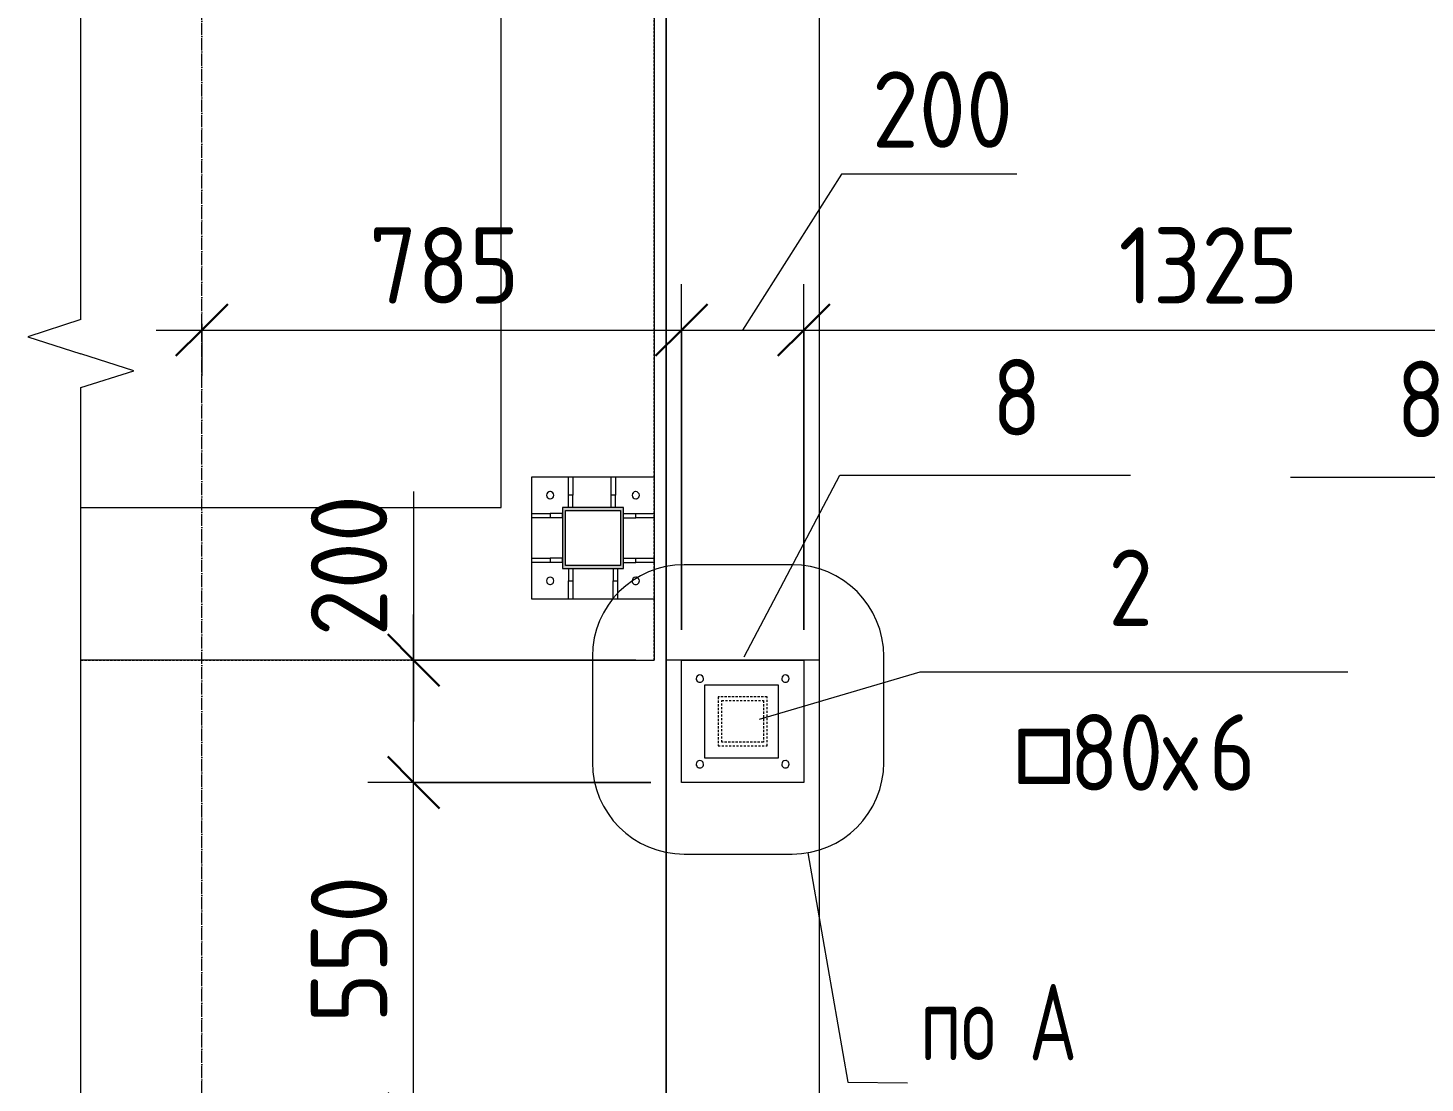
# Model space of a CAD drawing. Header units: millimetres. Extents: x 539 to 32806, y -1166 to 49726.
# Drawn here: x 2715 to 5002, y 45453 to 47180 of the extents above; entities that cross this region are included whole.
import ezdxf

# ---------------------------------------------------------------- set-up
doc = ezdxf.new("R2010")
doc.units = ezdxf.units.MM
for name, pattern in [('01 Штриховая _4 мм_', [6, 3.5, -2.5]), ('02 Штрихпунктирная _20 мм_', [25, 20, -2.5, 0, -2.5]), ('04 Пунктир 10мм', [10, 0, -10])]:
    doc.linetypes.add(name, pattern=pattern)
for name, color, linetype, lineweight in [('AA_Dim', 7, 'Continuous', 9), ('AA_Dim-50', 7, 'Continuous', 9), ('AA_Oformlenie', 7, 'Continuous', 9), ('AA_Razrez', 7, 'Continuous', 9), ('AA_Vinoska', 7, 'Continuous', 9), ('AF_Balki', 7, 'Continuous', 20), ('AF_Element', 7, 'Continuous', 20), ('AF_Element_Грунт', 253, 'Continuous', 20), ('AF_Stena_Опалубка', 253, 'Continuous', 20), ('Gen_Fragment', 7, 'Continuous', 9), ('KR_Colonna_KG', 7, 'Continuous', 20), ('KR_Detal', 7, 'Continuous', 20), ('KR_Fundament', 7, 'Continuous', 20), ('Оси', 7, 'Continuous', 9)]:
    doc.layers.add(name, color=color, linetype=linetype, lineweight=lineweight)
doc.styles.add('ISOCPEUR_1', font='isocpeur.ttf', dxfattribs={"width": 0.9, "height": 125})
doc.styles.add('ISOCPEUR_2', font='isocpeur.ttf', dxfattribs={"width": 0.85, "height": 125})
doc.styles.add('ISOCPEUR_3', font='isocpeur.ttf', dxfattribs={"width": 0.85, "height": 125})
doc.styles.add('ISOCPEUR_4', font='isocpeur.ttf', dxfattribs={"width": 0.7, "height": 125})
doc.dimstyles.new('00_Точн_3_знака__прозр_', dxfattribs={"dimscale": 304.8, "dimtxt": 124.497647, "dimasz": 0.278871, "dimexe": 0.246063, "dimexo": 0.164042, "dimgap": 0.016404, "dimtad": 1, "dimdec": 3, "dimrnd": 0.001, "dimdsep": 46, "dimtxsty": 'ISOCPEUR_1', "dimblk1": 'OBLIQUE', "dimblk2": 'OBLIQUE', "dimsah": 1, "dimcen": 0.09, "dimdle": 0.246063, "dimazin": 0, "dimtfac": 1, "dimtdec": 4, "dimtix": 1, "dimtmove": 1, "dimatfit": 3, "dimfxl": 1, "dimtvp": 1, "dimtolj": 1, "dimtzin": 0, "dimlwd": 18, "dimlwe": 18, "dimarcsym": 2})
doc.dimstyles.new('00_Точн_3_знака__прозр__1', dxfattribs={"dimscale": 304.8, "dimtxt": 124.497647, "dimasz": 0.278871, "dimexe": 0.246063, "dimexo": 0.164042, "dimgap": 0.016404, "dimtad": 1, "dimdec": 3, "dimrnd": 0.001, "dimdsep": 46, "dimtxsty": 'ISOCPEUR_1', "dimblk1": 'OBLIQUE', "dimblk2": 'OBLIQUE', "dimsah": 1, "dimcen": 0.09, "dimdle": 0.246063, "dimazin": 0, "dimtfac": 1, "dimtdec": 4, "dimtix": 1, "dimtmove": 0, "dimatfit": 3, "dimfxl": 1, "dimtvp": 1, "dimtolj": 1, "dimtzin": 0, "dimlwd": 18, "dimlwe": 18, "dimarcsym": 2})
doc.dimstyles.new('05_Округл_1мм__прозр_', dxfattribs={"dimscale": 304.8, "dimtxt": 124.497647, "dimasz": 0.278871, "dimexe": 0.246063, "dimexo": 0.164042, "dimgap": 0.016404, "dimtad": 1, "dimdec": 0, "dimdsep": 46, "dimtxsty": 'ISOCPEUR_1', "dimblk1": 'OBLIQUE', "dimblk2": 'OBLIQUE', "dimsah": 1, "dimcen": 0.09, "dimdle": 0.246063, "dimazin": 0, "dimtfac": 1, "dimtdec": 4, "dimtix": 1, "dimtmove": 1, "dimatfit": 3, "dimfxl": 1, "dimtvp": 1, "dimtolj": 1, "dimtzin": 0, "dimlwd": 18, "dimlwe": 18, "dimarcsym": 2})
doc.dimstyles.new('05_Округл_1мм__прозр__1', dxfattribs={"dimscale": 304.8, "dimtxt": 124.497647, "dimasz": 0.278871, "dimexe": 0.246063, "dimexo": 0.164042, "dimgap": 0.016404, "dimtad": 1, "dimdec": 0, "dimdsep": 46, "dimtxsty": 'ISOCPEUR_1', "dimblk1": 'OBLIQUE', "dimblk2": 'OBLIQUE', "dimsah": 1, "dimcen": 0.09, "dimdle": 0.246063, "dimazin": 0, "dimtfac": 1, "dimtdec": 4, "dimtix": 1, "dimtmove": 0, "dimatfit": 3, "dimfxl": 1, "dimtvp": 1, "dimtolj": 1, "dimtzin": 0, "dimlwd": 18, "dimlwe": 18, "dimarcsym": 2})

# ---------------------------------------------------------------- blocks, each defined once
blk = doc.blocks.new('243_Профиль гнутый сварной квадратный _НесКол_2ур_ - 100х5-3712451-Схема расположения стоек и пластин металлического навеса в осях Г_1-Е_1_2_1-3_1')
at = {"layer": 'KR_Colonna_KG', "linetype": '01 Штриховая _4 мм_'}
h = blk.add_hatch(color=256, dxfattribs=at)
h.paths.add_polyline_path([(33.1, -50), (50, -50), (50, 50), (-50, 50), (-50, -50), (-30.8, -50)])
h.paths.add_polyline_path([(-30.8, -45), (-45, -45), (-45, 45), (45, 45), (45, -45), (33.1, -45)])
at = {"layer": 'KR_Colonna_KG', "color": 14}
for p, q in [((-50, 50), (-50, -50)), ((50, 50), (-50, 50)), ((50, -50), (50, 50)), ((-45, -45), (-45, 45)), ((-45, 45), (45, 45)), ((45, 45), (45, -45)), ((45, -45), (-45, -45)), ((-50, -50), (50, -50))]:
    blk.add_line(p, q, dxfattribs=at)
blk = doc.blocks.new('354_Прокат поло__1_2_1-3_10')
at = {"layer": 'AF_Balki'}
for p, q in [((0, -100), (0, 100)), ((0, 100), (200, 100)), ((200, 100), (200, -100)), ((200, -100), (0, -100))]:
    blk.add_line(p, q, dxfattribs=at)
blk = doc.blocks.new('354_Прокат Лист _НесКаркас_РабПлоск_ - 354_Прокат Лист _НесКаркас_РабПлоск_-3897335-Схема расположения стоек и пластин металлического навеса в осях Г_1-Е_1_2_1-3_1')
at = {"layer": 'AF_Balki'}
for p, q in [((3690.1, 46305), (3690.1, 46312)), ((3690.1, 46312), (3710.1, 46312)), ((3690.1, 46305), (3710.1, 46305)), ((3710.1, 46312), (3740.1, 46312)), ((3710.1, 46305), (3710.1, 46312)), ((3740.1, 46305), (3710.1, 46305)), ((3740.1, 46312), (3740.1, 46305))]:
    blk.add_line(p, q, dxfattribs=at)
blk = doc.blocks.new('354_Прокат Лист _НесКаркас_РабПлоск_ - 354_Прокат Лист _НесКаркас_РабПлоск_-V1-Схема расположения стоек и пластин металлического навеса в осях Г_1-Е_1_2_1-3_1')
at = {"layer": 'AF_Balki'}
for p, q in [((3673.1, 46295), (3680.1, 46295)), ((3673.1, 46295), (3673.1, 46275)), ((3680.1, 46295), (3680.1, 46275)), ((3673.1, 46275), (3680.1, 46275)), ((3673.1, 46245), (3673.1, 46275)), ((3680.1, 46275), (3680.1, 46245)), ((3680.1, 46245), (3673.1, 46245))]:
    blk.add_line(p, q, dxfattribs=at)
blk = doc.blocks.new('354_Анкер клиновой _СоедНесК_РабПлоск_ - M12x100_20-3884900-Схема расположения стоек и пластин металлического навеса в осях Г_1-Е_1_2_1-3_1')
at = {"layer": 'KR_Detal'}
for start, end in [(360, 180), (180, 360)]:
    blk.add_arc((0, 0), 6, start, end, dxfattribs=at)
blk = doc.blocks.new('354_Анкер клиновой _СоедНесК_РабПлоск_ - M12x100_20-3884965-Схема расположения стоек и пластин металлического навеса в осях Г_1-Е_1_2_1-3_1')
at = {"layer": 'KR_Detal'}
for start, end in [(0, 180), (180, 360)]:
    blk.add_arc((0, 0), 6, start, end, dxfattribs=at)
blk = doc.blocks.new('354_Анкер клиновой _СоедНесК_РабПлоск_ - M12x100_20-V4-Схема расположения стоек и пластин металлического навеса в осях Г_1-Е_1_2_1-3_1')
at = {"layer": 'KR_Detal'}
for start, end in [(360, 180), (180, 360)]:
    blk.add_arc((0, 0), 6, start, end, dxfattribs=at)
at = {"layer": 'KR_Detal', "color": 250, "linetype": '01 Штриховая _4 мм_', "lineweight": 9}
for start, end in [(147.0031, 152.9997), (147.0031, 152.9997), (87.0059, 93.0026), (87.0059, 93.0026), (27.0088, 33.0054), (27.0088, 33.0054), (207.0003, 212.9969), (207.0003, 212.9969), (250.9052, 255.7743), (250.9052, 255.7743), (326.9946, 332.9912), (326.9946, 332.9912)]:
    blk.add_arc((0, 0), 6, start, end, dxfattribs=at)
blk = doc.blocks.new('354_Анкер клиновой _СоедНесК_РабПлоск_ - M12x100_20-V5-Схема расположения стоек и пластин металлического навеса в осях Г_1-Е_1_2_1-3_1')
at = {"layer": 'KR_Detal'}
for start, end in [(0, 180), (180, 360)]:
    blk.add_arc((0, 0), 6, start, end, dxfattribs=at)
at = {"layer": 'KR_Detal', "color": 250, "linetype": '01 Штриховая _4 мм_', "lineweight": 9}
for start, end in [(164.2232, 166.3886), (164.2232, 166.3886), (147.0031, 152.9997), (147.0031, 152.9997), (104.2257, 109.0948), (104.2257, 109.0948), (27.0088, 33.0054), (27.0088, 33.0054), (207.0003, 212.9969), (207.0003, 212.9969), (266.9974, 272.9941), (266.9974, 272.9941), (284.2181, 286.3779), (284.2181, 286.3779), (326.9946, 332.9912), (326.9946, 332.9912)]:
    blk.add_arc((0, 0), 6, start, end, dxfattribs=at)
blk = doc.blocks.new('Школа429_0_КР_РД_ВходнаяГруппа3_rvt-1-Схема расположения стоек и пластин металлического навеса в осях Г_1-Е_1_2_1-3_1')
at = {"layer": 'AF_Stena_Опалубка', "color": 152}
for p, q in [((3490.1, 46395), (3490.1, 48295)), ((3740.1, 48045), (3740.1, 46145)), ((2802.1, 46395), (3490.1, 46395)), ((3490.1, 46145), (2802.1, 46145)), ((3490.1, 46145), (3740.1, 46145))]:
    blk.add_line(p, q, dxfattribs=at)
at = {"layer": 'KR_Fundament', "linetype": '01 Штриховая _4 мм_'}
for p, q in [((3740.1, 46145), (3740.1, 48045)), ((3740.1, 46145), (3740.1, 48045)), ((2802.1, 46145), (3740.1, 46145)), ((2802.1, 46145), (3740.1, 46145))]:
    blk.add_line(p, q, dxfattribs=at)
at = {"layer": 'AF_Balki', "color": 250, "linetype": '01 Штриховая _4 мм_', "lineweight": 9}
for name, p, rotation in [('354_Прокат поло__1_2_1-3_10', (3740.1, 46345), 180), ('354_Прокат Лист _НесКаркас_РабПлоск_ - 354_Прокат Лист _НесКаркас_РабПлоск_-3897335-Схема расположения стоек и пластин металлического навеса в осях Г_1-Е_1_2_1-3_1', (49912.1, 42704.9), 90), ('354_Прокат Лист _НесКаркас_РабПлоск_ - 354_Прокат Лист _НесКаркас_РабПлоск_-3897335-Схема расположения стоек и пластин металлического навеса в осях Г_1-Е_1_2_1-3_1', (49982.1, 42704.9), 90), ('354_Прокат Лист _НесКаркас_РабПлоск_ - 354_Прокат Лист _НесКаркас_РабПлоск_-3897335-Схема расположения стоек и пластин металлического навеса в осях Г_1-Е_1_2_1-3_1', (7280.1, 92690), 180), ('354_Прокат Лист _НесКаркас_РабПлоск_ - 354_Прокат Лист _НесКаркас_РабПлоск_-3897335-Схема расположения стоек и пластин металлического навеса в осях Г_1-Е_1_2_1-3_1', (7280.1, 92617), 180), ('354_Прокат Лист _НесКаркас_РабПлоск_ - 354_Прокат Лист _НесКаркас_РабПлоск_-3897335-Схема расположения стоек и пластин металлического навеса в осях Г_1-Е_1_2_1-3_1', (-42704.9, 49985.1), 270)]:
    blk.add_blockref(name, p, dxfattribs=dict(at, rotation=rotation))
for name, p in [('354_Прокат Лист _НесКаркас_РабПлоск_ - 354_Прокат Лист _НесКаркас_РабПлоск_-3897335-Схема расположения стоек и пластин металлического навеса в осях Г_1-Е_1_2_1-3_1', (0, 73)), ('354_Прокат Лист _НесКаркас_РабПлоск_ - 354_Прокат Лист _НесКаркас_РабПлоск_-3897335-Схема расположения стоек и пластин металлического навеса в осях Г_1-Е_1_2_1-3_1', (0, 0)), ('354_Прокат Лист _НесКаркас_РабПлоск_ - 354_Прокат Лист _НесКаркас_РабПлоск_-V1-Схема расположения стоек и пластин металлического навеса в осях Г_1-Е_1_2_1-3_1', (0, 0))]:
    blk.add_blockref(name, p, dxfattribs=at)
at = {"layer": 'KR_Colonna_KG', "color": 250, "linetype": '01 Штриховая _4 мм_', "lineweight": 9}
blk.add_blockref('243_Профиль гнутый сварной квадратный _НесКол_2ур_ - 100х5-3712451-Схема расположения стоек и пластин металлического навеса в осях Г_1-Е_1_2_1-3_1', (3640.1, 46345), dxfattribs=at)
at = {"layer": 'KR_Detal', "color": 250, "linetype": '01 Штриховая _4 мм_', "lineweight": 9}
for name, p in [('354_Анкер клиновой _СоедНесК_РабПлоск_ - M12x100_20-3884900-Схема расположения стоек и пластин металлического навеса в осях Г_1-Е_1_2_1-3_1', (3570.1, 46415)), ('354_Анкер клиновой _СоедНесК_РабПлоск_ - M12x100_20-V4-Схема расположения стоек и пластин металлического навеса в осях Г_1-Е_1_2_1-3_1', (3570.1, 46415)), ('354_Анкер клиновой _СоедНесК_РабПлоск_ - M12x100_20-3884965-Схема расположения стоек и пластин металлического навеса в осях Г_1-Е_1_2_1-3_1', (3570.1, 46275)), ('354_Анкер клиновой _СоедНесК_РабПлоск_ - M12x100_20-V5-Схема расположения стоек и пластин металлического навеса в осях Г_1-Е_1_2_1-3_1', (3570.1, 46275))]:
    blk.add_blockref(name, p, dxfattribs=at)
at = {"layer": 'KR_Detal', "color": 250, "linetype": '01 Штриховая _4 мм_', "lineweight": 9, "rotation": 180}
for name, p in [('354_Анкер клиновой _СоедНесК_РабПлоск_ - M12x100_20-3884965-Схема расположения стоек и пластин металлического навеса в осях Г_1-Е_1_2_1-3_1', (3710.1, 46415)), ('354_Анкер клиновой _СоедНесК_РабПлоск_ - M12x100_20-V5-Схема расположения стоек и пластин металлического навеса в осях Г_1-Е_1_2_1-3_1', (3710.1, 46415)), ('354_Анкер клиновой _СоедНесК_РабПлоск_ - M12x100_20-3884900-Схема расположения стоек и пластин металлического навеса в осях Г_1-Е_1_2_1-3_1', (3710.1, 46275)), ('354_Анкер клиновой _СоедНесК_РабПлоск_ - M12x100_20-V4-Схема расположения стоек и пластин металлического навеса в осях Г_1-Е_1_2_1-3_1', (3710.1, 46275))]:
    blk.add_blockref(name, p, dxfattribs=at)
blk = doc.blocks.new('354_Прокат поло__1_2_1-3_11')
at = {"layer": 'AF_Balki'}
for p, q in [((0, -100), (0, 100)), ((0, 100), (200, 100)), ((200, 100), (200, -100)), ((200, -100), (0, -100))]:
    blk.add_line(p, q, dxfattribs=at)
blk = doc.blocks.new('грунт2 - грунт1-3847967-Схема расположения стоек и пластин металлического навеса в осях Г_1-Е_1_2_1-3_1')
at = {"layer": 'AF_Element'}
blk.add_line((3760.1, 43315), (3760.1, 48045), dxfattribs=at)
blk = doc.blocks.new('354_Прокат поло__1_2_1-3_12')
at = {"layer": 'AF_Balki'}
for p, q in [((0, -60), (0, 60)), ((0, 60), (120, 60)), ((120, 60), (120, -60)), ((120, -60), (0, -60))]:
    blk.add_line(p, q, dxfattribs=at)
blk = doc.blocks.new('243_Профиль гнутый сварной квадратный _НесКол_2ур_ - 80х6-4232276-Схема расположения стоек и пластин металлического навеса в осях Г_1-Е_1_2_1-3_1')
at = {"layer": 'KR_Colonna_KG', "linetype": '01 Штриховая _4 мм_'}
for p, q in [((-40, 40), (-40, -40)), ((40, 40), (-40, 40)), ((-34, -34), (-34, 34)), ((-34, 34), (34, 34)), ((34, 34), (34, -34)), ((40, -40), (40, 40)), ((-40, -40), (40, -40)), ((34, -34), (-34, -34))]:
    blk.add_line(p, q, dxfattribs=at)
blk = doc.blocks.new('354_Анкер клиновой _СоедНесК_РабПлоск_ - M12x120_20-V6-Схема расположения стоек и пластин металлического навеса в осях Г_1-Е_1_2_1-3_1')
at = {"layer": 'KR_Detal'}
for start, end in [(360, 180), (180, 360)]:
    blk.add_arc((0, 0), 6, start, end, dxfattribs=at)
at = {"layer": 'KR_Detal', "linetype": '01 Штриховая _4 мм_', "lineweight": 9}
for start, end in [(147.0031, 152.9997), (87.0059, 93.0026), (27.0088, 33.0054), (207.0003, 212.9969), (250.9052, 255.7743), (326.9946, 332.9912)]:
    blk.add_arc((0, 0), 6, start, end, dxfattribs=at)
blk = doc.blocks.new('011_Прямоугольник обрыва _ЭлУзла_ - 011_Прямоугольник обрыва _ЭлУзла_-3732710-Схема расположения стоек и пластин металлического навеса в осях Г_1-Е_1_2_1-3_1')
at = {"layer": 'AA_Oformlenie'}
for p, q in [((0, -1769.8), (0, 0)), ((0, -5422), (0, -1881.1))]:
    blk.add_line(p, q, dxfattribs=at)
blk = doc.blocks.new('DIMBLOCK10-Схема расположения стоек и пластин металлического навеса в осях Г_1-Е_1_2_1-3_1')
at = {"layer": 'AA_Dim-50', "lineweight": 30}
for p, q in [((3346.7, 45945), (3304.2, 45987.5)), ((3346.7, 45945), (3389.2, 45902.5)), ((3346.7, 45395), (3304.2, 45437.5)), ((3346.7, 45395), (3389.2, 45352.5))]:
    blk.add_line(p, q, dxfattribs=at)
at = {"layer": 'AA_Dim-50', "lineweight": 18}
for p, q in [((3735.1, 45945), (3271.7, 45945)), ((3346.7, 45395), (3346.7, 45945)), ((3346.7, 45945), (3735.1, 45945)), ((3336.6, 45395), (3421.7, 45395)), ((3346.7, 45395), (3336.6, 45395))]:
    blk.add_line(p, q, dxfattribs=at)
at = {"layer": 'AA_Dim-50', "color": 0, "lineweight": 18, "insert": (3178.4, 45551.5), "char_height": 125, "width": 284.429, "attachment_point": 1, "rotation": 90, "line_spacing_factor": 1.149209, "style": 'ISOCPEUR_1'}
blk.add_mtext('550', dxfattribs=at)
blk = doc.blocks.new('_Oblique')
at = {"color": 0, "linetype": 'ByBlock', "lineweight": -2}
blk.add_line((-0.5, -0.5), (0.5, 0.5), dxfattribs=at)
blk = doc.blocks.new('DIMBLOCK11-Схема расположения стоек и пластин металлического навеса в осях Г_1-Е_1_2_1-3_1')
at = {"layer": 'AA_Dim-50', "lineweight": 18}
for p, q in [((3346.7, 46421.3), (3346.7, 46134.3)), ((3346.7, 45945), (3346.7, 46220)), ((3710.1, 46145), (3271.7, 46145)), ((3346.7, 46145), (3710.1, 46145)), ((3346.7, 46134.3), (3346.7, 46045)), ((3735.1, 45945), (3271.7, 45945)), ((3346.7, 45945), (3735.1, 45945))]:
    blk.add_line(p, q, dxfattribs=at)
at = {"layer": 'AA_Dim-50', "lineweight": 30}
for p, q in [((3346.7, 46145), (3304.2, 46187.5)), ((3346.7, 46145), (3389.2, 46102.5)), ((3346.7, 45945), (3304.2, 45987.5)), ((3346.7, 45945), (3389.2, 45902.5))]:
    blk.add_line(p, q, dxfattribs=at)
at = {"layer": 'AA_Dim-50', "color": 0, "lineweight": 18, "insert": (3178.4, 46184.3), "char_height": 125, "width": 284.429, "attachment_point": 1, "rotation": 90, "line_spacing_factor": 1.149209, "style": 'ISOCPEUR_1'}
blk.add_mtext('200', dxfattribs=at)
blk = doc.blocks.new('DIMBLOCK12-Схема расположения стоек и пластин металлического навеса в осях Г_1-Е_1_2_1-3_1')
at = {"layer": 'AA_Dim-50', "lineweight": 18}
for p, q in [((3785.1, 46195), (3785.1, 46760.4)), ((3000.1, 46695.5), (3000.1, 46610.4)), ((3000.1, 46685.4), (3000.1, 46695.5)), ((2925.1, 46685.4), (3785.1, 46685.4)), ((3785.1, 46685.4), (3785.1, 46195))]:
    blk.add_line(p, q, dxfattribs=at)
at = {"layer": 'AA_Dim-50', "lineweight": 30}
for p, q in [((3000.1, 46685.4), (3042.6, 46727.9)), ((3785.1, 46685.4), (3827.6, 46727.9)), ((3000.1, 46685.4), (2957.6, 46642.9)), ((3785.1, 46685.4), (3742.6, 46642.9))]:
    blk.add_line(p, q, dxfattribs=at)
at = {"layer": 'AA_Dim-50', "color": 0, "lineweight": 18, "insert": (3274, 46853.7), "char_height": 125, "width": 284.429, "attachment_point": 1, "line_spacing_factor": 1.149209, "style": 'ISOCPEUR_1'}
blk.add_mtext('785', dxfattribs=at)
blk = doc.blocks.new('DIMBLOCK13-Схема расположения стоек и пластин металлического навеса в осях Г_1-Е_1_2_1-3_1')
at = {"layer": 'AA_Dim-50', "lineweight": 18}
for p, q in [((4046.6, 46940.4), (3885.1, 46685.4)), ((4333.7, 46940.4), (4046.6, 46940.4)), ((3785.1, 46195), (3785.1, 46760.4)), ((3985.1, 46195), (3985.1, 46760.4)), ((3785.1, 46685.4), (3985.1, 46685.4)), ((3785.1, 46685.4), (3785.1, 46195)), ((3985.1, 46685.4), (3985.1, 46195))]:
    blk.add_line(p, q, dxfattribs=at)
at = {"layer": 'AA_Dim-50', "lineweight": 30}
for p, q in [((3785.1, 46685.4), (3827.6, 46727.9)), ((3985.1, 46685.4), (4027.6, 46727.9)), ((3785.1, 46685.4), (3742.6, 46642.9)), ((3985.1, 46685.4), (3942.6, 46642.9))]:
    blk.add_line(p, q, dxfattribs=at)
at = {"layer": 'AA_Dim-50', "color": 0, "lineweight": 18, "insert": (4096.6, 47108.7), "char_height": 125, "width": 284.429, "attachment_point": 1, "line_spacing_factor": 1.149209, "style": 'ISOCPEUR_1'}
blk.add_mtext('200', dxfattribs=at)
blk = doc.blocks.new('DIMBLOCK14-Схема расположения стоек и пластин металлического навеса в осях Г_1-Е_1_2_1-3_1')
at = {"layer": 'AA_Dim-50', "lineweight": 18}
for p, q in [((3985.1, 46195), (3985.1, 46760.4)), ((5310.1, 46195), (5310.1, 46760.4)), ((3985.1, 46685.4), (5310.1, 46685.4)), ((3985.1, 46685.4), (3985.1, 46195)), ((5310.1, 46685.4), (5310.1, 46195))]:
    blk.add_line(p, q, dxfattribs=at)
at = {"layer": 'AA_Dim-50', "lineweight": 30}
for p, q in [((3985.1, 46685.4), (4027.6, 46727.9)), ((5310.1, 46685.4), (5352.6, 46727.9)), ((3985.1, 46685.4), (3942.6, 46642.9)), ((5310.1, 46685.4), (5267.6, 46642.9))]:
    blk.add_line(p, q, dxfattribs=at)
at = {"layer": 'AA_Dim-50', "color": 0, "lineweight": 18, "insert": (4500.3, 46853.7), "char_height": 125, "width": 353.382, "attachment_point": 1, "line_spacing_factor": 1.149209, "style": 'ISOCPEUR_1'}
blk.add_mtext('1325', dxfattribs=at)
blk = doc.blocks.new('043_М_КолонныКМ - Позиция_Наименование_дп14-4163880-Схема расположения стоек и пластин металлического навеса в осях Г_1-Е_1_2_1-3_1')
at = {"layer": 'AA_Vinoska'}
blk.add_line((-7, 0), (7, 0), dxfattribs=at)
blk = doc.blocks.new('043_М_Балки_Полка - Позиция_дп8-4164522-Схема расположения стоек и пластин металлического навеса в осях Г_1-Е_1_2_1-3_1')
at = {"layer": 'AA_Vinoska'}
blk.add_line((-4, 0), (4, 0), dxfattribs=at)

msp = doc.modelspace()

# ---------------------------------------------------------------- linework, layer by layer
at = {"layer": 'AA_Razrez', "linetype": '04 Пунктир 10мм'}
msp.add_line((3760.0619, 40241.0284), (3760.0619, 48997.1885), dxfattribs=at)
at = {"layer": 'AA_Vinoska'}
for p, q in [((2802.1415, 46702.5019), (2715.4913, 46674.3476)), ((2715.4913, 46674.3476), (2802.1415, 46646.1932)), ((2888.744, 46618.6932), (2802.1415, 46646.1932)), ((2802.1415, 46591.1932), (2888.744, 46618.6932)), ((3887.6946, 46150.8562), (4044.1258, 46447.9919)), ((4044.1258, 46447.9919), (4119.8318, 46447.9919)), ((3912.5814, 46048.7456), (4175.6703, 46126.1246))]:
    msp.add_line(p, q, dxfattribs=at)
at = {"layer": 'AF_Stena_Опалубка'}
for p, q in [((3760.0619, 46145), (3760.0619, 47774.9997)), ((4010.0619, 47774.9997), (4010.0619, 46145)), ((3760.0619, 43314.9999), (3760.0619, 46145)), ((4010.0619, 46145), (3760.0619, 46145)), ((4010.0619, 46145), (3760.0619, 46145)), ((4010.0619, 46145), (4010.0619, 43314.9999))]:
    msp.add_line(p, q, dxfattribs=at)
at = {"layer": 'Gen_Fragment'}
for p, q in [((3966.1521, 46301.3274), (3789.1875, 46301.3274)), ((3639.1875, 46151.3274), (3639.1875, 45977.9222)), ((4116.1521, 45977.9222), (4116.1521, 46151.3274)), ((3789.1875, 45827.9222), (3966.1521, 45827.9222)), ((3991.9019, 45830.1489), (4057.3568, 45454.5157)), ((4057.3568, 45454.5157), (4154.6578, 45453.7943))]:
    msp.add_line(p, q, dxfattribs=at)
for centre, start, end in [((3789.1875, 46151.3274), 90, 180), ((3966.1521, 46151.3274), 0, 90), ((3789.1875, 45977.9222), 180, 270), ((3966.1521, 45977.9222), 270, 0)]:
    msp.add_arc(centre, 150, start, end, dxfattribs=at)
at = {"layer": 'KR_Fundament'}
msp.add_line((3760.0619, 48024.9997), (3760.0619, 43314.9999), dxfattribs=at)
at = {"layer": 'Оси', "linetype": '02 Штрихпунктирная _20 мм_'}
msp.add_line((3000.0616, 41144.0677), (3000.0616, 49067.1614), dxfattribs=at)

# ---------------------------------------------------------------- block references
at = {"lineweight": 5}
msp.add_blockref('Школа429_0_КР_РД_ВходнаяГруппа3_rvt-1-Схема расположения стоек и пластин металлического навеса в осях Г_1-Е_1_2_1-3_1', (0, 0), dxfattribs=at)
at = {"layer": 'AA_Oformlenie'}
msp.add_blockref('011_Прямоугольник обрыва _ЭлУзла_ - 011_Прямоугольник обрыва _ЭлУзла_-3732710-Схема расположения стоек и пластин металлического навеса в осях Г_1-Е_1_2_1-3_1', (2802.1415, 48472.299), dxfattribs=at)
at = {"layer": 'AA_Vinoska', "xscale": 49.99999999999998, "yscale": 49.99999999999998, "zscale": 49.99999999999998}
for name, p in [('043_М_Балки_Полка - Позиция_дп8-4164522-Схема расположения стоек и пластин металлического навеса в осях Г_1-Е_1_2_1-3_1', (4319.8318, 46447.9919)), ('043_М_Балки_Полка - Позиция_дп8-4164522-Схема расположения стоек и пластин металлического навеса в осях Г_1-Е_1_2_1-3_1', (4981.4727, 46444.8967)), ('043_М_КолонныКМ - Позиция_Наименование_дп14-4163880-Схема расположения стоек и пластин металлического навеса в осях Г_1-Е_1_2_1-3_1', (4525.6703, 46126.1246))]:
    msp.add_blockref(name, p, dxfattribs=at)
at = {"layer": 'AF_Balki'}
for name, p in [('354_Прокат поло__1_2_1-3_11', (3785.0619, 46045)), ('354_Прокат поло__1_2_1-3_12', (3823.3374, 46045))]:
    msp.add_blockref(name, p, dxfattribs=at)
at = {"layer": 'AF_Element_Грунт'}
msp.add_blockref('грунт2 - грунт1-3847967-Схема расположения стоек и пластин металлического навеса в осях Г_1-Е_1_2_1-3_1', (0, 0), dxfattribs=at)
at = {"layer": 'KR_Colonna_KG', "linetype": '01 Штриховая _4 мм_'}
msp.add_blockref('243_Профиль гнутый сварной квадратный _НесКол_2ур_ - 80х6-4232276-Схема расположения стоек и пластин металлического навеса в осях Г_1-Е_1_2_1-3_1', (3885.0619, 46045), dxfattribs=at)
at = {"layer": 'KR_Detal', "linetype": '01 Штриховая _4 мм_', "lineweight": 9, "rotation": 180}
for p in [(3815.0619, 46115), (3955.0619, 46115), (3815.0619, 45975), (3955.0619, 45975)]:
    msp.add_blockref('354_Анкер клиновой _СоедНесК_РабПлоск_ - M12x120_20-V6-Схема расположения стоек и пластин металлического навеса в осях Г_1-Е_1_2_1-3_1', p, dxfattribs=at)

# ---------------------------------------------------------------- texts
at = {"layer": 'AA_Vinoska', "char_height": 125, "attachment_point": 1}
for s, insert, width, style in [('\\fISOCPEUR|b0|i0|c204|p34|;\\W.85;8', (4293.587, 46637.8605), 91.993641, 'ISOCPEUR_2'), ('\\fISOCPEUR|b0|i0|c204|p34|;\\W.85;8', (4955.2279, 46634.7653), 91.993641, 'ISOCPEUR_2'), ('\\fISOCPEUR|b0|i0|c204|p34|;\\W.85;2', (4483.7842, 46326.251), 91.993641, 'ISOCPEUR_2'), ('80', (4420.2031, 46056.7688), 183.987281, 'ISOCPEUR_2'), ('\\fISOCPEUR|b0|i0|c204|p34|;\\W.85;6', (4647.9102, 46056.7688), 91.993641, 'ISOCPEUR_2'), ('\\fISOCPEUR|b0|i0|c130|p34|;\\W.85;□', (4324.6224, 46056.7688), 115.843844, 'ISOCPEUR_3'), ('\\fISOCPEUR|b0|i0|c204|p34|;\\W.85;х', (4572.0078, 46056.7688), 91.993641, 'ISOCPEUR_2')]:
    msp.add_mtext(s, dxfattribs=dict(at, insert=insert, width=width, style=style))
at = {"layer": 'Gen_Fragment', "char_height": 125, "attachment_point": 1, "style": 'ISOCPEUR_4'}
for s, insert, width in [('\\fISOCPEUR|b0|i0|c204|p34|;\\W.7; ', (4300.3822, 45615.4221), 64.535844), ('\\fISOCPEUR|b0|i0|c204|p34|;\\W.7;А', (4353.6295, 45615.4221), 95.400812), ('по', (4175.3665, 45615.4221), 151.518937)]:
    msp.add_mtext(s, dxfattribs=dict(at, insert=insert, width=width))

# ---------------------------------------------------------------- dimensions: what is measured, and where the dimension line sits
at = {"layer": 'AA_Dim', "lineweight": 18}
dim = msp.add_linear_dim(base=(3985.0619, 46685.3642), p1=(3785.0619, 46145), p2=(3985.0619, 46145), dimstyle='00_Точн_3_знака__прозр_', override={"dimpost": '<>', "dimfxl": 200}, dxfattribs=at)
dim.commit()
dim.dimension.update_dxf_attribs({"geometry": 'DIMBLOCK13-Схема расположения стоек и пластин металлического навеса в осях Г_1-Е_1_2_1-3_1', "text_midpoint": (4238.845, 47025.3379), "dimtype": 160})
for base, p1, p2, override, picture, middle in [((3785.0619, 46685.3642), (3000.0616, 46745.4683), (3785.0619, 46145), {"dimpost": '<>', "dimfxl": 988.325674}, 'DIMBLOCK12-Схема расположения стоек и пластин металлического навеса в осях Г_1-Е_1_2_1-3_1', (3392.5618, 46752.8642)), ((5310.0616, 46685.3642), (3985.0619, 46145), (5310.0616, 46145), {"dimpost": '<>', "dimfxl": 1324.999711}, 'DIMBLOCK14-Схема расположения стоек и пластин металлического навеса в осях Г_1-Е_1_2_1-3_1', (4647.5618, 46752.8642))]:
    dim = msp.add_linear_dim(base=base, p1=p1, p2=p2, dimstyle='00_Точн_3_знака__прозр__1', override=override, dxfattribs=at)
    dim.commit()
    dim.dimension.update_dxf_attribs({"geometry": picture, "text_midpoint": middle})
dim = msp.add_linear_dim(base=(3346.7414, 46145), p1=(3785.0619, 45945), p2=(3760.0619, 46145), angle=90, dimstyle='05_Округл_1мм__прозр_', override={"dimpost": '<>', "dimfxl": 201.556444}, dxfattribs=at)
dim.commit()
dim.dimension.update_dxf_attribs({"geometry": 'DIMBLOCK11-Схема расположения стоек и пластин металлического навеса в осях Г_1-Е_1_2_1-3_1', "text_midpoint": (3261.7678, 46326.4837), "dimtype": 160, "text_rotation": 90})
dim = msp.add_linear_dim(base=(3346.7414, 45945), p1=(3286.6374, 45395), p2=(3785.0619, 45945), angle=90, dimstyle='05_Округл_1мм__прозр__1', override={"dimpost": '<>', "dimfxl": 742.244584}, dxfattribs=at)
dim.commit()
dim.dimension.update_dxf_attribs({"geometry": 'DIMBLOCK10-Схема расположения стоек и пластин металлического навеса в осях Г_1-Е_1_2_1-3_1', "text_midpoint": (3279.2414, 45670)})

doc.saveas('drawing.dxf')
